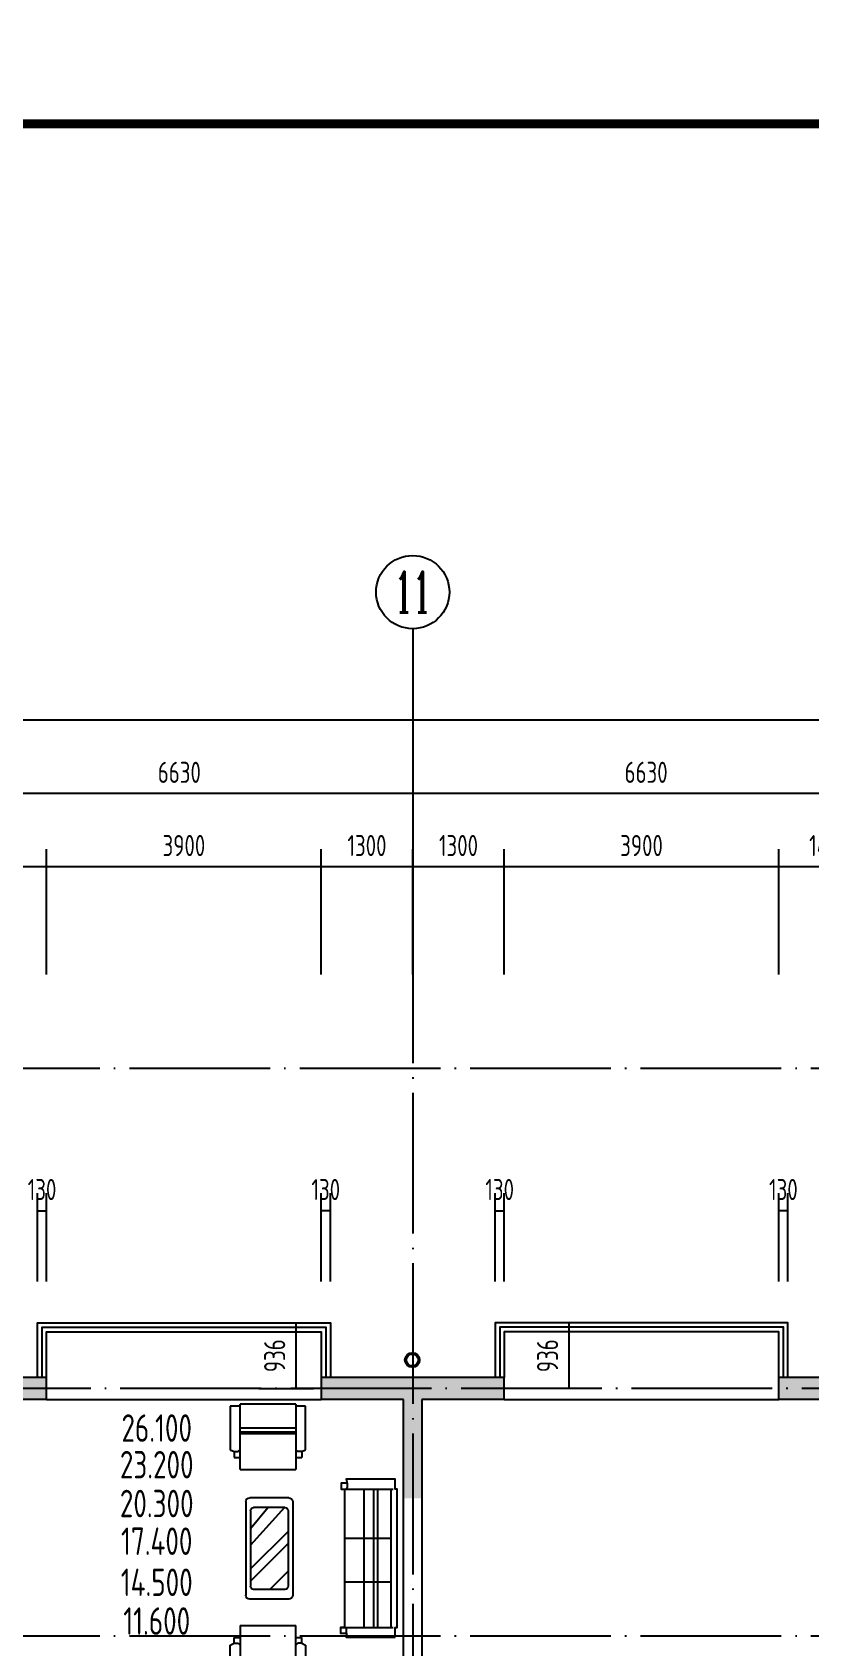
# Model space of a CAD drawing. Extents: x -726032 to 135930, y -151624 to 587044.
# Drawn here: x -597958 to -586915, y 564114 to 587044 of the extents above; entities that cross this region are included whole.
import ezdxf
from ezdxf.enums import TextEntityAlignment as Align

# ---------------------------------------------------------------- set-up
doc = ezdxf.new("R2010")
doc.units = 0
doc.header["$LTSCALE"] = 1000
doc.header["$MEASUREMENT"] = 0
doc.linetypes.add('DOTE', pattern=[2.42, 2, -0.2, 0.02, -0.2])
doc.layers.get('0').update_dxf_attribs({"linetype": 'CONTINUOUS'})
doc.layers.get('DEFPOINTS').update_dxf_attribs({"color": 1, "linetype": 'CONTINUOUS'})
for name, color, linetype in [('AXIS', 245, 'CONTINUOUS'), ('AXIS_TEXT', 7, 'CONTINUOUS'), ('COLUMN', 170, 'CONTINUOUS'), ('DOTE', 8, 'DOTE'), ('PUB_DIM', 245, 'CONTINUOUS'), ('PUB_TITLE', 1, 'CONTINUOUS'), ('WALL', 255, 'CONTINUOUS'), ('WINDOW', 155, 'CONTINUOUS'), ('家具', 252, 'CONTINUOUS'), ('雨水管', 20, 'CONTINUOUS')]:
    doc.layers.add(name, color=color, linetype=linetype)
doc.styles.add('COMPLEX', font='COMPLEX')
doc.styles.add('DIM_FONT', font='isocp.shx', dxfattribs={"width": 0.8})
doc.dimstyles.new('AXIS', dxfattribs={"dimtxt": 300, "dimasz": 1, "dimexe": 250, "dimexo": 300, "dimgap": 150, "dimtad": 1, "dimdec": 0, "dimzin": 0, "dimdsep": 46, "dimtxsty": 'DIM_FONT', "dimcen": 0.09, "dimse1": 1, "dimse2": 1, "dimclrt": 142, "dimadec": 0, "dimazin": 0, "dimtfac": 1, "dimtdec": 0, "dimtix": 1, "dimtmove": 2, "dimatfit": 3, "dimfxl": 1, "dimtolj": 1, "dimtzin": 0, "dimarcsym": 0})
doc.dimstyles.new('DIMA', dxfattribs={"dimtxt": 300, "dimasz": 1, "dimexe": 250, "dimexo": 300, "dimgap": 150, "dimtad": 1, "dimdec": 0, "dimzin": 0, "dimdsep": 46, "dimtxsty": 'DIM_FONT', "dimcen": 0.09, "dimse1": 1, "dimclrt": 142, "dimadec": 0, "dimazin": 0, "dimtfac": 1, "dimtdec": 0, "dimtix": 1, "dimtmove": 2, "dimatfit": 3, "dimfxl": 1, "dimtolj": 1, "dimtzin": 0, "dimarcsym": 0})
doc.dimstyles.new('DIMB', dxfattribs={"dimtxt": 300, "dimasz": 1, "dimexe": 250, "dimexo": 300, "dimgap": 150, "dimtad": 1, "dimdec": 0, "dimzin": 0, "dimdsep": 46, "dimtxsty": 'DIM_FONT', "dimcen": 0.09, "dimse2": 1, "dimclrt": 142, "dimadec": 0, "dimazin": 0, "dimtfac": 1, "dimtdec": 0, "dimtix": 1, "dimtmove": 2, "dimatfit": 3, "dimfxl": 1, "dimtolj": 1, "dimtzin": 0, "dimarcsym": 0})
doc.dimstyles.new('DIMN', dxfattribs={"dimtxt": 300, "dimasz": 1, "dimexe": 250, "dimexo": 300, "dimgap": 150, "dimtad": 1, "dimdec": 0, "dimzin": 0, "dimdsep": 46, "dimtxsty": 'DIM_FONT', "dimcen": 0.09, "dimclrt": 142, "dimadec": 0, "dimazin": 0, "dimtfac": 1, "dimtdec": 0, "dimtix": 1, "dimtmove": 2, "dimatfit": 3, "dimfxl": 1, "dimtolj": 1, "dimtzin": 0, "dimarcsym": 0})

# ---------------------------------------------------------------- blocks, each defined once
blk = doc.blocks.new('*D506')
at = {"layer": 'AXIS', "color": 0, "lineweight": -2, "transparency": 16777216}
for p, q in [((-615330, 574701), (-615330, 577523)), ((-546651, 574701), (-546651, 577523)), ((-546652, 577273), (-615329, 577273))]:
    blk.add_line(p, q, dxfattribs=at)
at = {"layer": 'AXIS', "color": 0, "transparency": 16777216}
for points in [[(-615329, 577273), (-615329, 577273), (-615330, 577273)], [(-546652, 577273), (-546652, 577273), (-546651, 577273)]]:
    blk.add_solid(points, dxfattribs=at)
at = {"layer": 'DEFPOINTS', "color": 0, "transparency": 16777216}
for p in [(-615330, 577273), (-615330, 574401), (-546651, 574401)]:
    blk.add_point(p, dxfattribs=at)
at = {"layer": 'AXIS', "color": 142, "transparency": 16777216, "insert": (-580990, 577573), "char_height": 300, "attachment_point": 5, "style": 'DIM_FONT'}
blk.add_mtext('\\A1;68679', dxfattribs=at)
blk = doc.blocks.new('*D769')
at = {"layer": 'DEFPOINTS', "color": 0, "transparency": 16777216}
for p in [(-587354, 570307), (-587354, 569000), (-587224, 569000)]:
    blk.add_point(p, dxfattribs=at)
at = {"layer": 'PUB_DIM', "color": 0, "lineweight": -2, "transparency": 16777216}
for p, q in [((-587354, 569300), (-587354, 570557)), ((-587224, 569300), (-587224, 570557)), ((-587355, 570307), (-587356, 570307)), ((-587224, 570307), (-587354, 570307)), ((-587223, 570307), (-587222, 570307))]:
    blk.add_line(p, q, dxfattribs=at)
at = {"layer": 'PUB_DIM', "color": 0, "transparency": 16777216}
for points in [[(-587355, 570307), (-587355, 570307), (-587354, 570307)], [(-587223, 570307), (-587223, 570307), (-587224, 570307)]]:
    blk.add_solid(points, dxfattribs=at)
at = {"layer": 'PUB_DIM', "color": 142, "transparency": 16777216, "insert": (-587289, 570607), "char_height": 300, "attachment_point": 5, "style": 'DIM_FONT'}
blk.add_mtext('\\A1;130', dxfattribs=at)
blk = doc.blocks.new('*D770')
at = {"layer": 'DEFPOINTS', "color": 0, "transparency": 16777216}
for p in [(-591254, 570307), (-591384, 569000), (-591254, 569000)]:
    blk.add_point(p, dxfattribs=at)
at = {"layer": 'PUB_DIM', "color": 0, "lineweight": -2, "transparency": 16777216}
for p, q in [((-591384, 569300), (-591384, 570557)), ((-591254, 569300), (-591254, 570557)), ((-591385, 570307), (-591386, 570307)), ((-591384, 570307), (-591254, 570307)), ((-591253, 570307), (-591252, 570307))]:
    blk.add_line(p, q, dxfattribs=at)
at = {"layer": 'PUB_DIM', "color": 0, "transparency": 16777216}
for points in [[(-591385, 570307), (-591385, 570307), (-591384, 570307)], [(-591253, 570307), (-591253, 570307), (-591254, 570307)]]:
    blk.add_solid(points, dxfattribs=at)
at = {"layer": 'PUB_DIM', "color": 142, "transparency": 16777216, "insert": (-591319, 570607), "char_height": 300, "attachment_point": 5, "style": 'DIM_FONT'}
blk.add_mtext('\\A1;130', dxfattribs=at)
blk = doc.blocks.new('*D771')
at = {"layer": 'DEFPOINTS', "color": 0, "transparency": 16777216}
for p in [(-597754, 570307), (-597884, 569000), (-597754, 569000)]:
    blk.add_point(p, dxfattribs=at)
at = {"layer": 'PUB_DIM', "color": 0, "lineweight": -2, "transparency": 16777216}
for p, q in [((-597884, 569300), (-597884, 570557)), ((-597754, 569300), (-597754, 570557)), ((-597885, 570307), (-597886, 570307)), ((-597884, 570307), (-597754, 570307)), ((-597753, 570307), (-597752, 570307))]:
    blk.add_line(p, q, dxfattribs=at)
at = {"layer": 'PUB_DIM', "color": 0, "transparency": 16777216}
for points in [[(-597885, 570307), (-597885, 570307), (-597884, 570307)], [(-597753, 570307), (-597753, 570307), (-597754, 570307)]]:
    blk.add_solid(points, dxfattribs=at)
at = {"layer": 'PUB_DIM', "color": 142, "transparency": 16777216, "insert": (-597819, 570607), "char_height": 300, "attachment_point": 5, "style": 'DIM_FONT'}
blk.add_mtext('\\A1;130', dxfattribs=at)
blk = doc.blocks.new('*D772')
at = {"layer": 'DEFPOINTS', "color": 0, "transparency": 16777216}
for p in [(-593854, 570307), (-593854, 569000), (-593724, 569000)]:
    blk.add_point(p, dxfattribs=at)
at = {"layer": 'PUB_DIM', "color": 0, "lineweight": -2, "transparency": 16777216}
for p, q in [((-593854, 569300), (-593854, 570557)), ((-593724, 569300), (-593724, 570557)), ((-593855, 570307), (-593856, 570307)), ((-593724, 570307), (-593854, 570307)), ((-593723, 570307), (-593722, 570307))]:
    blk.add_line(p, q, dxfattribs=at)
at = {"layer": 'PUB_DIM', "color": 0, "transparency": 16777216}
for points in [[(-593855, 570307), (-593855, 570307), (-593854, 570307)], [(-593723, 570307), (-593723, 570307), (-593724, 570307)]]:
    blk.add_solid(points, dxfattribs=at)
at = {"layer": 'PUB_DIM', "color": 142, "transparency": 16777216, "insert": (-593789, 570607), "char_height": 300, "attachment_point": 5, "style": 'DIM_FONT'}
blk.add_mtext('\\A1;130', dxfattribs=at)
blk = doc.blocks.new('*D773')
at = {"layer": 'DEFPOINTS', "color": 0, "transparency": 16777216}
for p in [(-589685, 568715), (-590339, 567779), (-589685, 567779)]:
    blk.add_point(p, dxfattribs=at)
at = {"layer": 'PUB_DIM', "color": 0, "lineweight": -2, "transparency": 16777216}
for p, q in [((-589985, 568715), (-590589, 568715)), ((-590339, 568714), (-590339, 567780)), ((-589985, 567779), (-590589, 567779))]:
    blk.add_line(p, q, dxfattribs=at)
at = {"layer": 'PUB_DIM', "color": 0, "transparency": 16777216}
for points in [[(-590339, 568714), (-590338, 568714), (-590339, 568715)], [(-590339, 567780), (-590338, 567780), (-590339, 567779)]]:
    blk.add_solid(points, dxfattribs=at)
at = {"layer": 'PUB_DIM', "color": 142, "transparency": 16777216, "insert": (-590639, 568247), "char_height": 300, "attachment_point": 5, "rotation": 90, "style": 'DIM_FONT'}
blk.add_mtext('\\A1;936', dxfattribs=at)
blk = doc.blocks.new('*D775')
at = {"layer": 'DEFPOINTS', "color": 0, "transparency": 16777216}
for p in [(-595042, 568715), (-595042, 567779), (-594215, 567779)]:
    blk.add_point(p, dxfattribs=at)
at = {"layer": 'PUB_DIM', "color": 0, "lineweight": -2, "transparency": 16777216}
for p, q in [((-594742, 568715), (-593965, 568715)), ((-594215, 568714), (-594215, 567780)), ((-594742, 567779), (-593965, 567779))]:
    blk.add_line(p, q, dxfattribs=at)
at = {"layer": 'PUB_DIM', "color": 0, "transparency": 16777216}
for points in [[(-594215, 568714), (-594215, 568714), (-594215, 568715)], [(-594215, 567780), (-594215, 567780), (-594215, 567779)]]:
    blk.add_solid(points, dxfattribs=at)
at = {"layer": 'PUB_DIM', "color": 142, "transparency": 16777216, "insert": (-594515, 568247), "char_height": 300, "attachment_point": 5, "rotation": 90, "style": 'DIM_FONT'}
blk.add_mtext('\\A1;936', dxfattribs=at)
blk = doc.blocks.new('A$C3D9F154E')
at = {"layer": '家具', "linetype": 'ByBlock'}
for p, q in [((1000, 3110), (1108, 3110)), ((1000, 2634), (1000, 3110)), ((1108, 3132), (1108, 2418)), ((1108, 3132), (1715, 3132)), ((1715, 2418), (1715, 3132)), ((1715, 3110), (1823, 3110)), ((1823, 3110), (1823, 2634)), ((1715, 2872), (1108, 2872)), ((1715, 2829), (1108, 2829)), ((1715, 2810), (1108, 2810)), ((1043, 2613), (1000, 2634)), ((1043, 2613), (1086, 2613)), ((1043, 2613), (1043, 2548)), ((1108, 2548), (1043, 2548)), ((1086, 2613), (1108, 2634)), ((1737, 2613), (1715, 2634)), ((1780, 2548), (1715, 2548)), ((1780, 2613), (1737, 2613)), ((1823, 2634), (1780, 2613)), ((1780, 2613), (1780, 2548)), ((1715, 2418), (1108, 2418)), ((1108, 0), (1108, 713)), ((1715, 713), (1108, 713)), ((1715, 713), (1715, 0)), ((1043, 519), (1043, 584)), ((1108, 584), (1043, 584)), ((1780, 584), (1715, 584)), ((1780, 519), (1780, 584)), ((1043, 519), (1000, 497)), ((1000, 497), (1000, 22)), ((1043, 519), (1086, 519)), ((1086, 519), (1108, 497)), ((1737, 519), (1715, 497)), ((1780, 519), (1737, 519)), ((1823, 497), (1780, 519)), ((1823, 22), (1823, 497)), ((1715, 322), (1108, 322)), ((1715, 303), (1108, 303)), ((1715, 259), (1108, 259)), ((1000, 22), (1108, 22)), ((1108, 0), (1715, 0)), ((1715, 22), (1823, 22))]:
    blk.add_line(p, q, dxfattribs=at)
at = {"layer": '家具'}
for p, q in [((611, 2203), (43, 2203)), ((65, 693), (65, 2203)), ((216, 2203), (216, 693)), ((259, 2203), (259, 693)), ((365, 2203), (365, 693)), ((546, 2268), (546, 2225)), ((546, 2225), (559, 2203)), ((1141, 2067), (1141, 1044)), ((1184, 2110), (1611, 2110)), ((1192, 1968), (1192, 1142)), ((1226, 2003), (1568, 2003)), ((1232, 2003), (1603, 1592)), ((1411, 2003), (1603, 1771)), ((1603, 1968), (1603, 1142)), ((1654, 2067), (1654, 1044)), ((575, 1666), (65, 1666)), ((1192, 1741), (1603, 1331)), ((1192, 1610), (1603, 1199)), ((1192, 1307), (1392, 1108)), ((575, 1190), (65, 1190)), ((1226, 1108), (1568, 1108)), ((1184, 1001), (1611, 1001)), ((618, 693), (43, 693)), ((553, 672), (559, 693)), ((553, 629), (553, 672))]:
    blk.add_line(p, q, dxfattribs=at)
blk.add_lwpolyline([(22, 585), (22, 693), (0, 693), (0, 2203), (22, 2203), (22, 2311), (559, 2311), (546, 2268), (611, 2268), (611, 2203), (575, 2203), (575, 693), (618, 693), (618, 629), (553, 629), (559, 585)], close=True, dxfattribs=at)
for centre, radius, start, end in [((1184, 2067), 42.8, 90, 180), ((1226, 1968), 34.2, 90, 180), ((1568, 1968), 34.2, 360, 90), ((1611, 2067), 42.8, 360, 90), ((1226, 1142), 34.2, 180, 270), ((1568, 1142), 34.2, 270, 360), ((1184, 1044), 42.8, 180, 270), ((1611, 1044), 42.8, 270, 360)]:
    blk.add_arc(centre, radius, start, end, dxfattribs=at)
blk = doc.blocks.new('*D800')
at = {"layer": 'DEFPOINTS', "color": 0, "transparency": 16777216}
for p in [(-592554, 575193), (-592554, 573361), (-591254, 573361)]:
    blk.add_point(p, dxfattribs=at)
at = {"layer": 'PUB_DIM', "color": 0, "lineweight": -2, "transparency": 16777216}
for p, q in [((-592554, 573661), (-592554, 575443)), ((-591254, 573661), (-591254, 575443)), ((-591255, 575193), (-592553, 575193))]:
    blk.add_line(p, q, dxfattribs=at)
at = {"layer": 'PUB_DIM', "color": 0, "transparency": 16777216}
for points in [[(-592553, 575193), (-592553, 575193), (-592554, 575193)], [(-591255, 575193), (-591255, 575193), (-591254, 575193)]]:
    blk.add_solid(points, dxfattribs=at)
at = {"layer": 'PUB_DIM', "color": 142, "transparency": 16777216, "insert": (-591904, 575493), "char_height": 300, "attachment_point": 5, "style": 'DIM_FONT'}
blk.add_mtext('\\A1;1300', dxfattribs=at)
blk = doc.blocks.new('_AXISO')
blk.add_circle((0, 0), 0.5)
at = {"layer": 'AXIS_TEXT', "style": 'COMPLEX', "width": 1.041667}
blk.add_attdef('A', text='', height=0.56, dxfattribs=at).set_placement((-0.25, -0.28), (0.25, -0.28), align=Align.FIT)
blk = doc.blocks.new('*D3262')
at = {"layer": 'AXIS', "color": 0, "lineweight": -2, "transparency": 16777216}
blk.add_line((-585925, 576233), (-592553, 576233), dxfattribs=at)
at = {"layer": 'AXIS', "color": 0, "transparency": 16777216}
for points in [[(-592553, 576233), (-592553, 576233), (-592554, 576233)], [(-585925, 576233), (-585925, 576233), (-585924, 576233)]]:
    blk.add_solid(points, dxfattribs=at)
at = {"layer": 'DEFPOINTS', "color": 0, "transparency": 16777216}
for p in [(-592554, 576233), (-592554, 574401), (-585924, 574401)]:
    blk.add_point(p, dxfattribs=at)
at = {"layer": 'AXIS', "color": 142, "transparency": 16777216, "insert": (-589239, 576533), "char_height": 300, "attachment_point": 5, "style": 'DIM_FONT'}
blk.add_mtext('\\A1;6630', dxfattribs=at)
blk = doc.blocks.new('*D3647')
at = {"layer": 'DEFPOINTS', "color": 0, "transparency": 16777216}
for p in [(-599184, 575193), (-599184, 573361), (-597754, 573361)]:
    blk.add_point(p, dxfattribs=at)
at = {"layer": 'PUB_DIM', "color": 0, "lineweight": -2, "transparency": 16777216}
for p, q in [((-597754, 573661), (-597754, 575443)), ((-597755, 575193), (-599183, 575193))]:
    blk.add_line(p, q, dxfattribs=at)
at = {"layer": 'PUB_DIM', "color": 0, "transparency": 16777216}
for points in [[(-599183, 575193), (-599183, 575193), (-599184, 575193)], [(-597755, 575193), (-597755, 575193), (-597754, 575193)]]:
    blk.add_solid(points, dxfattribs=at)
at = {"layer": 'PUB_DIM', "color": 142, "transparency": 16777216, "insert": (-598469, 575493), "char_height": 300, "attachment_point": 5, "style": 'DIM_FONT'}
blk.add_mtext('\\A1;1430', dxfattribs=at)
blk = doc.blocks.new('*D801')
at = {"layer": 'DEFPOINTS', "color": 0, "transparency": 16777216}
for p in [(-597754, 575193), (-597754, 573361), (-593854, 573361)]:
    blk.add_point(p, dxfattribs=at)
at = {"layer": 'PUB_DIM', "color": 0, "lineweight": -2, "transparency": 16777216}
for p, q in [((-597754, 573661), (-597754, 575443)), ((-593854, 573661), (-593854, 575443)), ((-593855, 575193), (-597753, 575193))]:
    blk.add_line(p, q, dxfattribs=at)
at = {"layer": 'PUB_DIM', "color": 0, "transparency": 16777216}
for points in [[(-597753, 575193), (-597753, 575193), (-597754, 575193)], [(-593855, 575193), (-593855, 575193), (-593854, 575193)]]:
    blk.add_solid(points, dxfattribs=at)
at = {"layer": 'PUB_DIM', "color": 142, "transparency": 16777216, "insert": (-595804, 575493), "char_height": 300, "attachment_point": 5, "style": 'DIM_FONT'}
blk.add_mtext('\\A1;3900', dxfattribs=at)
blk = doc.blocks.new('*D3263')
at = {"layer": 'AXIS', "color": 0, "lineweight": -2, "transparency": 16777216}
blk.add_line((-592555, 576233), (-599183, 576233), dxfattribs=at)
at = {"layer": 'AXIS', "color": 0, "transparency": 16777216}
for points in [[(-599183, 576233), (-599183, 576233), (-599184, 576233)], [(-592555, 576233), (-592555, 576233), (-592554, 576233)]]:
    blk.add_solid(points, dxfattribs=at)
at = {"layer": 'DEFPOINTS', "color": 0, "transparency": 16777216}
for p in [(-599184, 576233), (-599184, 574401), (-592554, 574401)]:
    blk.add_point(p, dxfattribs=at)
at = {"layer": 'AXIS', "color": 142, "transparency": 16777216, "insert": (-595869, 576533), "char_height": 300, "attachment_point": 5, "style": 'DIM_FONT'}
blk.add_mtext('\\A1;6630', dxfattribs=at)
blk = doc.blocks.new('*D802')
at = {"layer": 'DEFPOINTS', "color": 0, "transparency": 16777216}
for p in [(-593854, 575193), (-593854, 573361), (-592554, 573361)]:
    blk.add_point(p, dxfattribs=at)
at = {"layer": 'PUB_DIM', "color": 0, "lineweight": -2, "transparency": 16777216}
for p, q in [((-593854, 573661), (-593854, 575443)), ((-592554, 573661), (-592554, 575443)), ((-592555, 575193), (-593853, 575193))]:
    blk.add_line(p, q, dxfattribs=at)
at = {"layer": 'PUB_DIM', "color": 0, "transparency": 16777216}
for points in [[(-593853, 575193), (-593853, 575193), (-593854, 575193)], [(-592555, 575193), (-592555, 575193), (-592554, 575193)]]:
    blk.add_solid(points, dxfattribs=at)
at = {"layer": 'PUB_DIM', "color": 142, "transparency": 16777216, "insert": (-593204, 575493), "char_height": 300, "attachment_point": 5, "style": 'DIM_FONT'}
blk.add_mtext('\\A1;1300', dxfattribs=at)
blk = doc.blocks.new('*D810')
at = {"layer": 'DEFPOINTS', "color": 0, "transparency": 16777216}
for p in [(-591254, 575193), (-591254, 573361), (-587354, 573361)]:
    blk.add_point(p, dxfattribs=at)
at = {"layer": 'PUB_DIM', "color": 0, "lineweight": -2, "transparency": 16777216}
for p, q in [((-591254, 573661), (-591254, 575443)), ((-587354, 573661), (-587354, 575443)), ((-587355, 575193), (-591253, 575193))]:
    blk.add_line(p, q, dxfattribs=at)
at = {"layer": 'PUB_DIM', "color": 0, "transparency": 16777216}
for points in [[(-591253, 575193), (-591253, 575193), (-591254, 575193)], [(-587355, 575193), (-587355, 575193), (-587354, 575193)]]:
    blk.add_solid(points, dxfattribs=at)
at = {"layer": 'PUB_DIM', "color": 142, "transparency": 16777216, "insert": (-589304, 575493), "char_height": 300, "attachment_point": 5, "style": 'DIM_FONT'}
blk.add_mtext('\\A1;3900', dxfattribs=at)
blk = doc.blocks.new('*D2025')
at = {"layer": 'DEFPOINTS', "color": 0, "transparency": 16777216}
for p in [(-587354, 575193), (-587354, 573361), (-585924, 573361)]:
    blk.add_point(p, dxfattribs=at)
at = {"layer": 'PUB_DIM', "color": 0, "lineweight": -2, "transparency": 16777216}
for p, q in [((-587354, 573661), (-587354, 575443)), ((-585925, 575193), (-587353, 575193))]:
    blk.add_line(p, q, dxfattribs=at)
at = {"layer": 'PUB_DIM', "color": 0, "transparency": 16777216}
for points in [[(-587353, 575193), (-587353, 575193), (-587354, 575193)], [(-585925, 575193), (-585925, 575193), (-585924, 575193)]]:
    blk.add_solid(points, dxfattribs=at)
at = {"layer": 'PUB_DIM', "color": 142, "transparency": 16777216, "insert": (-586639, 575493), "char_height": 300, "attachment_point": 5, "style": 'DIM_FONT'}
blk.add_mtext('\\A1;1430', dxfattribs=at)

msp = doc.modelspace()

# ---------------------------------------------------------------- linework, layer by layer
at = {"layer": 'AXIS'}
msp.add_line((-592553.9, 578572.8), (-592553.9, 574401.4), dxfattribs=at)
at = {"layer": 'COLUMN'}
for points in [[(-600041.9, 567935.5), (-600041.9, 567623.5), (-597753.9, 567935.5), (-597753.9, 567623.5)], [(-593853.9, 567935.5), (-593853.9, 567623.5), (-591253.9, 567935.5), (-591253.9, 567623.5)], [(-587353.9, 567935.5), (-587353.9, 567623.5), (-585065.9, 567935.5), (-585065.9, 567623.5)], [(-592683.9, 567623.5), (-592683.9, 566219.5), (-592423.9, 567623.5), (-592423.9, 566219.5)]]:
    msp.add_solid(points, dxfattribs=at)
at = {"layer": 'DOTE'}
for p, q in [((-592553.9, 574401.4), (-592553.9, 546557.4)), ((-615939.2, 572329.5), (-546307.4, 572329.5)), ((-546307.4, 567779.5), (-615991.2, 567779.5)), ((-615939.2, 564269.5), (-546307.4, 564269.5))]:
    msp.add_line(p, q, dxfattribs=at)
at = {"layer": 'PUB_TITLE'}
for points, const_width in [([(-629442.4, 532443.9), (-532852.4, 532443.9), (-532852.4, 587043.9), (-629442.4, 587043.9)], 0.234), ([(-626842.4, 533743.9), (-534152.4, 533743.9), (-534152.4, 585743.9), (-626842.4, 585743.9)], 130)]:
    msp.add_lwpolyline(points, close=True, dxfattribs=dict(at, const_width=const_width))
at = {"layer": 'WALL'}
for p, q in [((-597753.9, 567935.5), (-599027.9, 567935.5)), ((-597753.9, 567623.5), (-597753.9, 567935.5)), ((-591253.9, 567935.5), (-593853.9, 567935.5)), ((-593853.9, 567935.5), (-593853.9, 567623.5)), ((-591253.9, 567623.5), (-591253.9, 567935.5)), ((-587353.9, 567623.5), (-587353.9, 567935.5)), ((-586079.9, 567935.5), (-587353.9, 567935.5)), ((-597753.9, 567623.5), (-600041.9, 567623.5)), ((-592683.9, 567623.5), (-593853.9, 567623.5)), ((-592683.9, 562059.5), (-592683.9, 567623.5)), ((-591253.9, 567623.5), (-592423.9, 567623.5)), ((-592423.9, 567623.5), (-592423.9, 562059.5)), ((-585065.9, 567623.5), (-587353.9, 567623.5))]:
    msp.add_line(p, q, dxfattribs=at)
at = {"layer": 'WINDOW'}
for p, q in [((-597753.9, 567623.5), (-593853.9, 567623.5)), ((-591253.9, 567623.5), (-587353.9, 567623.5))]:
    msp.add_line(p, q, dxfattribs=at)
for points in [[(-597883.9, 567935.5), (-597883.9, 568715.5), (-593723.9, 568715.5), (-593723.9, 567935.5)], [(-587223.9, 567935.5), (-587223.9, 568715.5), (-591383.9, 568715.5), (-591383.9, 567935.5)], [(-597818.9, 567935.5), (-597818.9, 568650.5), (-593788.9, 568650.5), (-593788.9, 567935.5)], [(-597753.9, 567935.5), (-597753.9, 568585.5), (-593853.9, 568585.5), (-593853.9, 567935.5)], [(-587288.9, 567935.5), (-587288.9, 568650.5), (-591318.9, 568650.5), (-591318.9, 567935.5)], [(-587353.9, 567935.5), (-587353.9, 568585.5), (-591253.9, 568585.5), (-591253.9, 567935.5)]]:
    msp.add_lwpolyline(points, dxfattribs=at)
at = {"layer": '雨水管'}
for radius in [104, 84.5]:
    msp.add_circle((-592559.9, 568186.1), radius, dxfattribs=at)

# ---------------------------------------------------------------- block references
at = {"layer": 'AXIS'}
ref = msp.add_blockref('_AXISO', (-592553.9, 579092.8), dxfattribs=dict(at, xscale=1040, yscale=1040, zscale=1040))
ref.add_attrib('A', '11', dxfattribs={"layer": 'AXIS_TEXT', "height": 582.4, "style": 'COMPLEX', "width": 0.78125}).set_placement((-592813.9, 578801.6), (-592293.9, 578801.6), align=Align.FIT)
at = {"layer": '家具', "extrusion": (0, 0, -1), "xscale": 1.299999999999272, "yscale": 1.299999999999272, "zscale": -1.3}
msp.add_blockref('A$C3D9F154E', (592774.9, 563487.4), dxfattribs=at)

# ---------------------------------------------------------------- texts
at = {"layer": 'PUB_DIM', "style": 'DIM_FONT', "width": 0.8}
for s, p in [('26.100', (-596190, 567219.4)), ('23.200', (-596190, 566699.6)), ('20.300', (-596190, 566148.2)), ('17.400', (-596190, 565613.1)), ('14.500', (-596190, 565029.3)), ('11.600', (-596190, 564478))]:
    msp.add_text(s, height=390, dxfattribs=at).set_placement(p, align=Align.MIDDLE)

# ---------------------------------------------------------------- dimensions: what is measured, and where the dimension line sits
at = {"layer": 'AXIS'}
dim = msp.add_aligned_dim(p1=(-546650.9, 574401.4), p2=(-615329.9, 574401.4), distance=-2871.4, dimstyle='DIMN', dxfattribs=at)
dim.commit()
dim.dimension.update_dxf_attribs({"geometry": '*D506', "text_midpoint": (-580990.4, 577572.8)})
for base, p1, p2, picture, middle in [((-599183.9, 576232.8), (-592553.9, 574401.4), (-599183.9, 574401.4), '*D3263', (-595868.9, 576532.8)), ((-592553.9, 576232.8), (-585923.9, 574401.4), (-592553.9, 574401.4), '*D3262', (-589238.9, 576532.8))]:
    dim = msp.add_linear_dim(base=base, p1=p1, p2=p2, dimstyle='AXIS', dxfattribs=at)
    dim.commit()
    dim.dimension.update_dxf_attribs({"geometry": picture, "text_midpoint": middle})
at = {"layer": 'PUB_DIM'}
for base, p1, p2, dimstyle, picture, middle in [((-599183.9, 575192.8), (-597753.9, 573361.4), (-599183.9, 573361.4), 'DIMB', '*D3647', (-598468.9, 575492.8)), ((-597753.9, 575192.8), (-593853.9, 573361.4), (-597753.9, 573361.4), 'DIMN', '*D801', (-595803.9, 575492.8)), ((-593853.9, 575192.8), (-592553.9, 573361.4), (-593853.9, 573361.4), 'DIMN', '*D802', (-593203.9, 575492.8)), ((-592553.9, 575192.8), (-591253.9, 573361.4), (-592553.9, 573361.4), 'DIMN', '*D800', (-591903.9, 575492.8)), ((-591253.9, 575192.8), (-587353.9, 573361.4), (-591253.9, 573361.4), 'DIMN', '*D810', (-589303.9, 575492.8)), ((-587353.9, 575192.8), (-585923.9, 573361.4), (-587353.9, 573361.4), 'DIMA', '*D2025', (-586638.9, 575492.8)), ((-597753.9, 570306.8), (-597883.9, 568999.6), (-597753.9, 568999.6), 'DIMN', '*D771', (-597818.9, 570606.8)), ((-593853.9, 570306.8), (-593723.9, 568999.6), (-593853.9, 568999.6), 'DIMN', '*D772', (-593788.9, 570606.8)), ((-591253.9, 570306.8), (-591383.9, 568999.6), (-591253.9, 568999.6), 'DIMN', '*D770', (-591318.9, 570606.8)), ((-587353.9, 570306.8), (-587223.9, 568999.6), (-587353.9, 568999.6), 'DIMN', '*D769', (-587288.9, 570606.8))]:
    dim = msp.add_linear_dim(base=base, p1=p1, p2=p2, dimstyle=dimstyle, dxfattribs=at)
    dim.commit()
    dim.dimension.update_dxf_attribs({"geometry": picture, "text_midpoint": middle})
for base, p1, p2, angle, picture, middle in [((-594215.2, 567779.5), (-595041.7, 568715.5), (-595041.7, 567779.5), 270, '*D775', (-594515.2, 568247.5)), ((-590338.6, 567779.5), (-589684.8, 568715.5), (-589684.8, 567779.5), 90, '*D773', (-590638.6, 568247.5))]:
    dim = msp.add_linear_dim(base=base, p1=p1, p2=p2, angle=angle, dimstyle='DIMN', dxfattribs=at)
    dim.commit()
    dim.dimension.update_dxf_attribs({"geometry": picture, "text_midpoint": middle})

doc.saveas('drawing.dxf')
